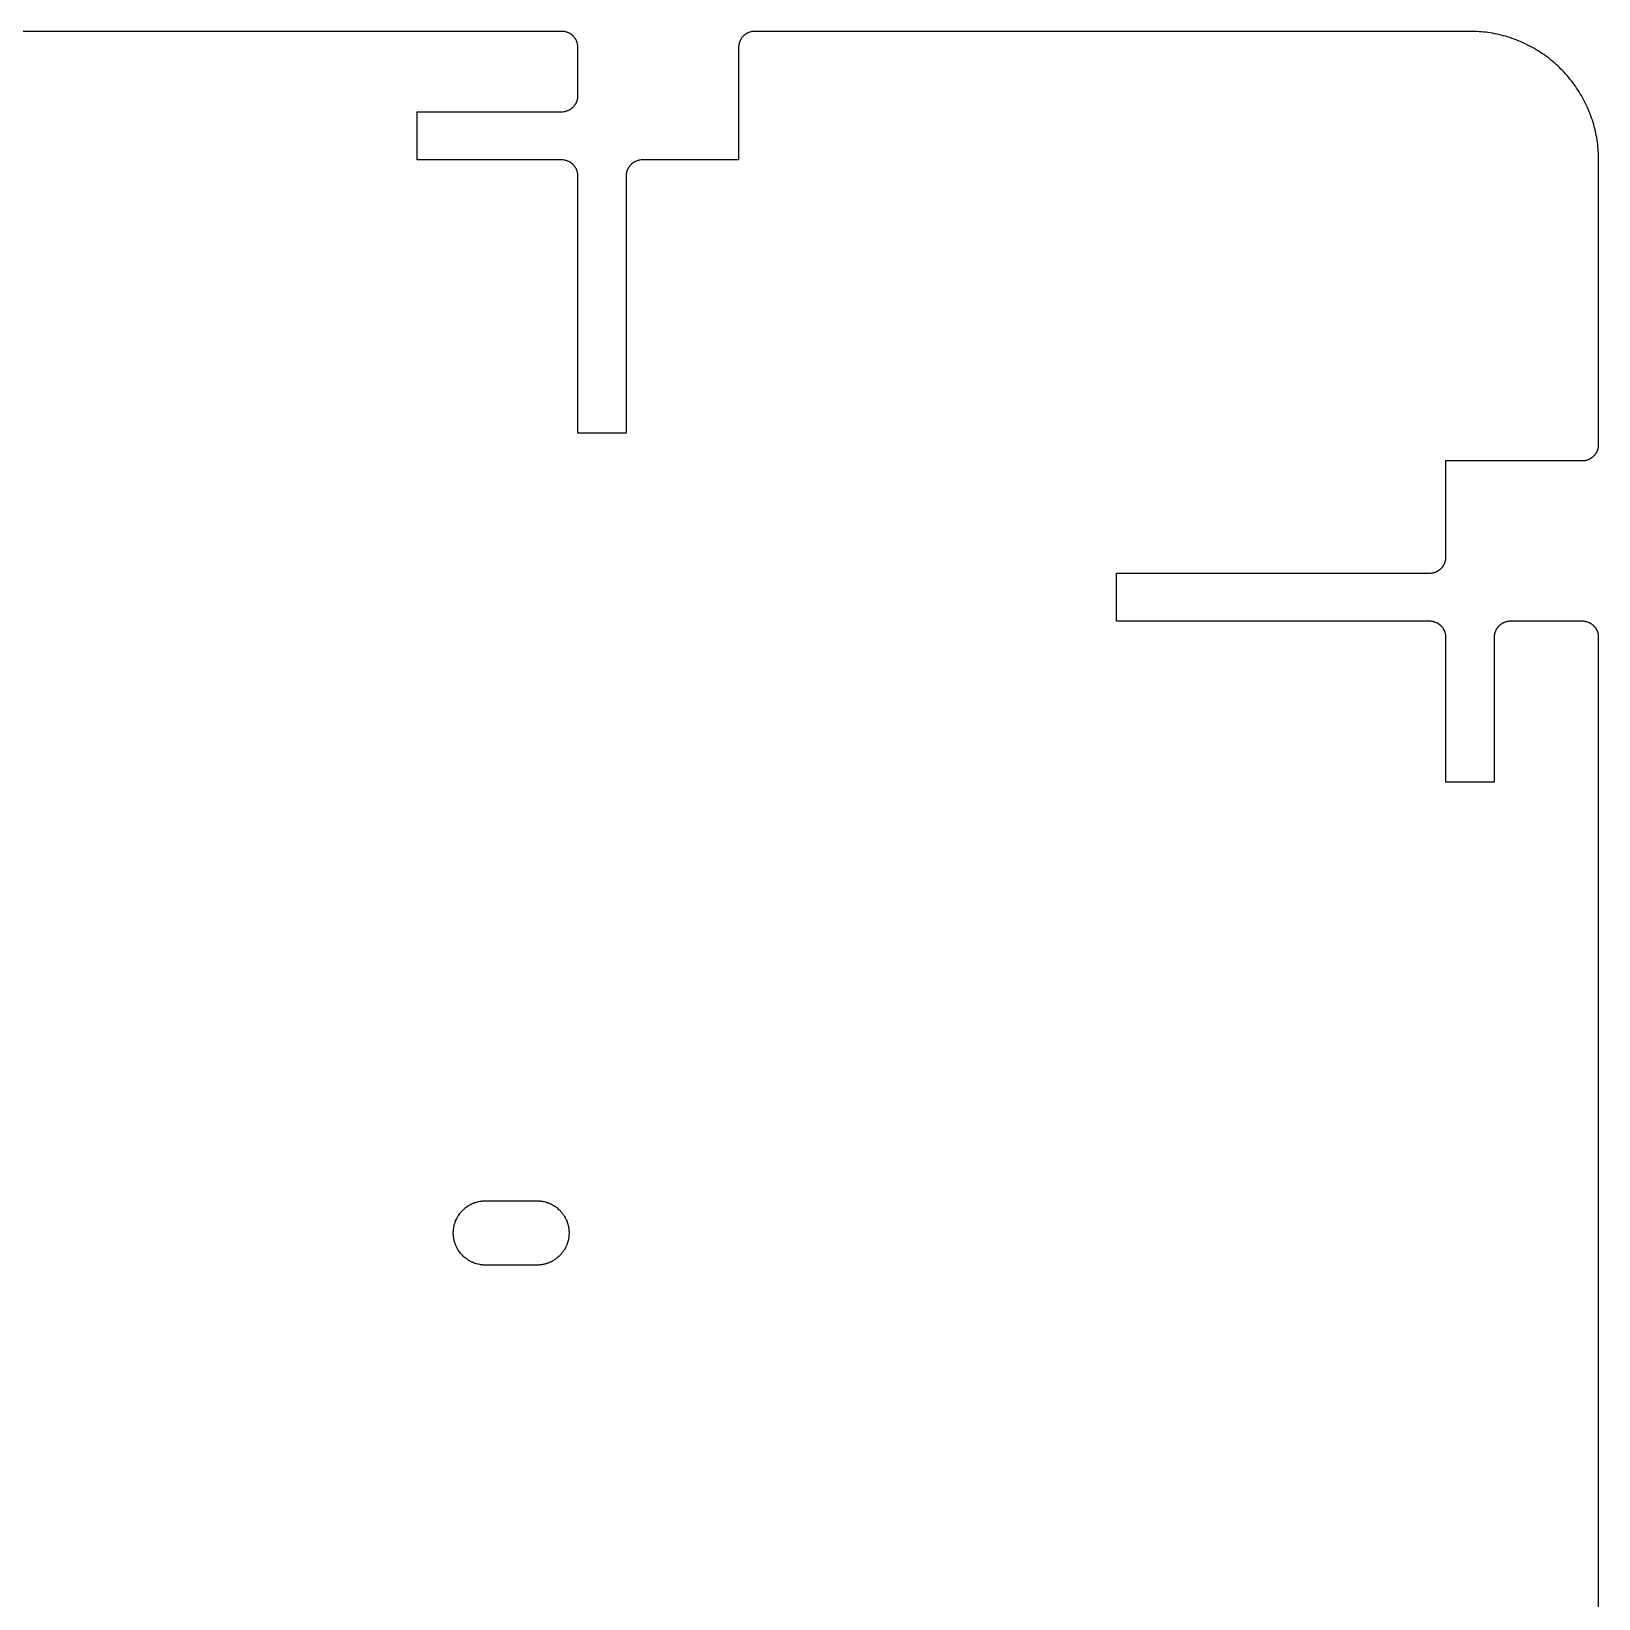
# Model space of a CAD drawing. Header units: metres. Extents: x 0 to 195, y 0 to 195.
# Drawn here: x 97.5 to 195, y 97.5 to 195 of the extents above; entities that cross this region are included whole.
import ezdxf

# ---------------------------------------------------------------- set-up
doc = ezdxf.new("R2010")
doc.units = ezdxf.units.M

msp = doc.modelspace()

# ---------------------------------------------------------------- linework, layer by layer
for p, q in [((130.518, 195), (30.9824, 195)), ((130.535, 194.999), (130.518, 195)), ((142.482, 195), (142.465, 194.999)), ((187, 195), (142.482, 195)), ((187.14, 194.999), (187, 195)), ((130.553, 194.999), (130.535, 194.999)), ((130.569, 194.998), (130.553, 194.999)), ((130.64, 194.99), (130.569, 194.998)), ((130.656, 194.987), (130.64, 194.99)), ((130.674, 194.984), (130.656, 194.987)), ((130.69, 194.981), (130.674, 194.984)), ((130.708, 194.979), (130.69, 194.981)), ((130.725, 194.975), (130.708, 194.979)), ((130.742, 194.971), (130.725, 194.975)), ((130.809, 194.951), (130.742, 194.971)), ((130.858, 194.934), (130.809, 194.951)), ((130.875, 194.927), (130.858, 194.934)), ((130.891, 194.921), (130.875, 194.927)), ((130.906, 194.913), (130.891, 194.921)), ((130.923, 194.906), (130.906, 194.913)), ((130.97, 194.883), (130.923, 194.906)), ((130.984, 194.875), (130.97, 194.883)), ((131, 194.866), (130.984, 194.875)), ((131.015, 194.857), (131, 194.866)), ((131.03, 194.848), (131.015, 194.857)), ((131.045, 194.839), (131.03, 194.848)), ((131.06, 194.829), (131.045, 194.839)), ((131.073, 194.819), (131.06, 194.829)), ((131.088, 194.809), (131.073, 194.819)), ((131.102, 194.799), (131.088, 194.809)), ((131.129, 194.777), (131.102, 194.799)), ((131.143, 194.766), (131.129, 194.777)), ((131.156, 194.755), (131.143, 194.766)), ((131.194, 194.72), (131.156, 194.755)), ((131.22, 194.694), (131.194, 194.72)), ((131.255, 194.656), (131.22, 194.694)), ((131.266, 194.643), (131.255, 194.656)), ((131.277, 194.629), (131.266, 194.643)), ((131.299, 194.602), (131.277, 194.629)), ((131.309, 194.588), (131.299, 194.602)), ((131.319, 194.573), (131.309, 194.588)), ((131.329, 194.56), (131.319, 194.573)), ((131.339, 194.545), (131.329, 194.56)), ((131.348, 194.53), (131.339, 194.545)), ((131.357, 194.515), (131.348, 194.53)), ((131.366, 194.5), (131.357, 194.515)), ((131.375, 194.484), (131.366, 194.5)), ((131.383, 194.47), (131.375, 194.484)), ((131.406, 194.423), (131.383, 194.47)), ((131.413, 194.406), (131.406, 194.423)), ((131.421, 194.391), (131.413, 194.406)), ((131.427, 194.375), (131.421, 194.391)), ((131.434, 194.358), (131.427, 194.375)), ((131.451, 194.309), (131.434, 194.358)), ((131.471, 194.242), (131.451, 194.309)), ((131.475, 194.225), (131.471, 194.242)), ((131.479, 194.208), (131.475, 194.225)), ((131.481, 194.19), (131.479, 194.208)), ((131.484, 194.174), (131.481, 194.19)), ((131.487, 194.156), (131.484, 194.174)), ((131.49, 194.14), (131.487, 194.156)), ((131.498, 194.069), (131.49, 194.14)), ((131.499, 194.053), (131.498, 194.069)), ((131.499, 194.035), (131.499, 194.053)), ((131.5, 194.018), (131.499, 194.035)), ((141.501, 194.035), (141.5, 194.018)), ((141.502, 194.069), (141.501, 194.053)), ((141.501, 194.053), (141.501, 194.035)), ((141.51, 194.14), (141.502, 194.069)), ((141.513, 194.156), (141.51, 194.14)), ((141.516, 194.174), (141.513, 194.156)), ((141.519, 194.19), (141.516, 194.174)), ((141.521, 194.208), (141.519, 194.19)), ((141.525, 194.225), (141.521, 194.208)), ((141.529, 194.242), (141.525, 194.225)), ((141.549, 194.309), (141.529, 194.242)), ((141.566, 194.358), (141.549, 194.309)), ((141.573, 194.375), (141.566, 194.358)), ((141.579, 194.391), (141.573, 194.375)), ((141.587, 194.406), (141.579, 194.391)), ((141.594, 194.423), (141.587, 194.406)), ((141.617, 194.47), (141.594, 194.423)), ((141.625, 194.484), (141.617, 194.47)), ((141.634, 194.5), (141.625, 194.484)), ((141.643, 194.515), (141.634, 194.5)), ((141.652, 194.53), (141.643, 194.515)), ((141.661, 194.545), (141.652, 194.53)), ((141.671, 194.56), (141.661, 194.545)), ((141.681, 194.573), (141.671, 194.56)), ((141.691, 194.588), (141.681, 194.573)), ((141.701, 194.602), (141.691, 194.588)), ((141.723, 194.629), (141.701, 194.602)), ((141.734, 194.643), (141.723, 194.629)), ((141.745, 194.656), (141.734, 194.643)), ((141.78, 194.694), (141.745, 194.656)), ((141.806, 194.72), (141.78, 194.694)), ((141.844, 194.755), (141.806, 194.72)), ((141.857, 194.766), (141.844, 194.755)), ((141.871, 194.777), (141.857, 194.766)), ((141.898, 194.799), (141.871, 194.777)), ((141.912, 194.809), (141.898, 194.799)), ((141.927, 194.819), (141.912, 194.809)), ((141.94, 194.829), (141.927, 194.819)), ((141.955, 194.839), (141.94, 194.829)), ((141.97, 194.848), (141.955, 194.839)), ((141.985, 194.857), (141.97, 194.848)), ((142, 194.866), (141.985, 194.857)), ((142.016, 194.875), (142, 194.866)), ((142.03, 194.883), (142.016, 194.875)), ((142.077, 194.906), (142.03, 194.883)), ((142.094, 194.913), (142.077, 194.906)), ((142.109, 194.921), (142.094, 194.913)), ((142.125, 194.927), (142.109, 194.921)), ((142.142, 194.934), (142.125, 194.927)), ((142.191, 194.951), (142.142, 194.934)), ((142.258, 194.971), (142.191, 194.951)), ((142.275, 194.975), (142.258, 194.971)), ((142.292, 194.979), (142.275, 194.975)), ((142.31, 194.981), (142.292, 194.979)), ((142.326, 194.984), (142.31, 194.981)), ((142.344, 194.987), (142.326, 194.984)), ((142.36, 194.99), (142.344, 194.987)), ((142.431, 194.998), (142.36, 194.99)), ((142.447, 194.999), (142.431, 194.998)), ((142.465, 194.999), (142.447, 194.999)), ((187.279, 194.995), (187.14, 194.999)), ((187.419, 194.989), (187.279, 194.995)), ((187.558, 194.98), (187.419, 194.989)), ((187.697, 194.97), (187.558, 194.98)), ((187.836, 194.956), (187.697, 194.97)), ((187.975, 194.94), (187.836, 194.956)), ((188.113, 194.922), (187.975, 194.94)), ((188.252, 194.901), (188.113, 194.922)), ((188.39, 194.879), (188.252, 194.901)), ((188.526, 194.853), (188.39, 194.879)), ((188.663, 194.825), (188.526, 194.853)), ((188.8, 194.795), (188.663, 194.825)), ((188.936, 194.763), (188.8, 194.795)), ((189.07, 194.728), (188.936, 194.763)), ((189.205, 194.69), (189.07, 194.728)), ((189.339, 194.65), (189.205, 194.69)), ((189.472, 194.608), (189.339, 194.65)), ((189.604, 194.564), (189.472, 194.608)), ((189.736, 194.518), (189.604, 194.564)), ((189.867, 194.469), (189.736, 194.518)), ((189.997, 194.417), (189.867, 194.469)), ((190.126, 194.364), (189.997, 194.417)), ((190.254, 194.309), (190.126, 194.364)), ((190.381, 194.25), (190.254, 194.309)), ((190.507, 194.19), (190.381, 194.25)), ((190.632, 194.128), (190.507, 194.19)), ((190.756, 194.063), (190.632, 194.128)), ((190.879, 193.997), (190.756, 194.063)), ((131.5, 190.982), (131.5, 194.018)), ((141.5, 194.018), (141.5, 187)), ((191, 193.928), (190.879, 193.997)), ((191.12, 193.857), (191, 193.928)), ((191.239, 193.784), (191.12, 193.857)), ((191.357, 193.709), (191.239, 193.784)), ((191.474, 193.632), (191.357, 193.709)), ((191.589, 193.553), (191.474, 193.632)), ((191.702, 193.472), (191.589, 193.553)), ((191.814, 193.389), (191.702, 193.472)), ((191.925, 193.304), (191.814, 193.389)), ((192.034, 193.217), (191.925, 193.304)), ((192.143, 193.128), (192.034, 193.217)), ((192.248, 193.038), (192.143, 193.128)), ((192.354, 192.945), (192.248, 193.038)), ((192.456, 192.851), (192.354, 192.945)), ((192.558, 192.755), (192.456, 192.851)), ((192.657, 192.657), (192.558, 192.755)), ((192.755, 192.558), (192.657, 192.657)), ((192.851, 192.456), (192.755, 192.558)), ((192.945, 192.354), (192.851, 192.456)), ((193.038, 192.248), (192.945, 192.354)), ((193.128, 192.143), (193.038, 192.248)), ((193.217, 192.034), (193.128, 192.143)), ((193.304, 191.925), (193.217, 192.034)), ((193.389, 191.814), (193.304, 191.925)), ((193.472, 191.702), (193.389, 191.814)), ((193.553, 191.589), (193.472, 191.702)), ((193.632, 191.474), (193.553, 191.589)), ((193.709, 191.357), (193.632, 191.474)), ((193.784, 191.239), (193.709, 191.357)), ((193.857, 191.12), (193.784, 191.239)), ((193.928, 191), (193.857, 191.12)), ((130.97, 190.117), (130.984, 190.125)), ((130.984, 190.125), (131, 190.134)), ((131, 190.134), (131.015, 190.143)), ((131.015, 190.143), (131.03, 190.152)), ((131.03, 190.152), (131.045, 190.161)), ((131.045, 190.161), (131.06, 190.171)), ((131.06, 190.171), (131.073, 190.181)), ((131.073, 190.181), (131.088, 190.191)), ((131.088, 190.191), (131.102, 190.201)), ((131.102, 190.201), (131.129, 190.223)), ((131.129, 190.223), (131.143, 190.234)), ((131.143, 190.234), (131.156, 190.245)), ((131.156, 190.245), (131.194, 190.28)), ((131.194, 190.28), (131.22, 190.306)), ((131.22, 190.306), (131.255, 190.344)), ((131.255, 190.344), (131.266, 190.357)), ((131.266, 190.357), (131.277, 190.371)), ((131.277, 190.371), (131.299, 190.398)), ((131.299, 190.398), (131.309, 190.412)), ((131.309, 190.412), (131.319, 190.427)), ((131.319, 190.427), (131.329, 190.44)), ((131.329, 190.44), (131.339, 190.455)), ((131.339, 190.455), (131.348, 190.47)), ((131.348, 190.47), (131.357, 190.485)), ((131.357, 190.485), (131.366, 190.5)), ((131.366, 190.5), (131.375, 190.516)), ((131.375, 190.516), (131.383, 190.53)), ((131.383, 190.53), (131.406, 190.577)), ((131.406, 190.577), (131.413, 190.594)), ((131.413, 190.594), (131.421, 190.609)), ((131.421, 190.609), (131.427, 190.625)), ((131.427, 190.625), (131.434, 190.642)), ((131.434, 190.642), (131.451, 190.691)), ((131.451, 190.691), (131.471, 190.758)), ((131.471, 190.758), (131.475, 190.775)), ((131.475, 190.775), (131.479, 190.792)), ((131.479, 190.792), (131.481, 190.81)), ((131.481, 190.81), (131.484, 190.826)), ((131.484, 190.826), (131.487, 190.844)), ((131.487, 190.844), (131.49, 190.86)), ((131.49, 190.86), (131.498, 190.931)), ((131.498, 190.931), (131.499, 190.947)), ((131.499, 190.965), (131.5, 190.982)), ((131.499, 190.947), (131.499, 190.965)), ((193.997, 190.879), (193.928, 191)), ((194.063, 190.756), (193.997, 190.879)), ((194.128, 190.632), (194.063, 190.756)), ((194.19, 190.507), (194.128, 190.632)), ((194.25, 190.381), (194.19, 190.507)), ((194.309, 190.254), (194.25, 190.381)), ((194.364, 190.126), (194.309, 190.254)), ((194.417, 189.997), (194.364, 190.126)), ((121.5, 187), (121.5, 190)), ((121.5, 190), (130.518, 190)), ((130.518, 190), (130.535, 190.001)), ((130.535, 190.001), (130.553, 190.001)), ((130.553, 190.001), (130.569, 190.002)), ((130.569, 190.002), (130.64, 190.01)), ((130.64, 190.01), (130.656, 190.013)), ((130.656, 190.013), (130.674, 190.016)), ((130.674, 190.016), (130.69, 190.019)), ((130.69, 190.019), (130.708, 190.021)), ((130.708, 190.021), (130.725, 190.025)), ((130.725, 190.025), (130.742, 190.029)), ((130.742, 190.029), (130.809, 190.049)), ((130.809, 190.049), (130.858, 190.066)), ((130.858, 190.066), (130.875, 190.073)), ((130.875, 190.073), (130.891, 190.079)), ((130.891, 190.079), (130.906, 190.087)), ((130.906, 190.087), (130.923, 190.094)), ((130.923, 190.094), (130.97, 190.117)), ((194.469, 189.867), (194.417, 189.997)), ((194.518, 189.736), (194.469, 189.867)), ((194.564, 189.604), (194.518, 189.736)), ((194.608, 189.472), (194.564, 189.604)), ((194.65, 189.339), (194.608, 189.472)), ((194.69, 189.205), (194.65, 189.339)), ((194.728, 189.07), (194.69, 189.205)), ((194.763, 188.936), (194.728, 189.07)), ((194.795, 188.8), (194.763, 188.936)), ((194.825, 188.663), (194.795, 188.8)), ((194.853, 188.526), (194.825, 188.663)), ((194.879, 188.39), (194.853, 188.526)), ((194.901, 188.252), (194.879, 188.39)), ((194.922, 188.113), (194.901, 188.252)), ((194.94, 187.975), (194.922, 188.113)), ((194.956, 187.836), (194.94, 187.975)), ((194.97, 187.697), (194.956, 187.836)), ((194.98, 187.558), (194.97, 187.697)), ((194.989, 187.419), (194.98, 187.558)), ((194.995, 187.279), (194.989, 187.419)), ((194.999, 187.14), (194.995, 187.279)), ((130.518, 187), (121.5, 187)), ((130.535, 186.999), (130.518, 187)), ((130.553, 186.999), (130.535, 186.999)), ((130.569, 186.998), (130.553, 186.999)), ((130.64, 186.99), (130.569, 186.998)), ((130.656, 186.987), (130.64, 186.99)), ((130.674, 186.984), (130.656, 186.987)), ((130.69, 186.981), (130.674, 186.984)), ((130.708, 186.979), (130.69, 186.981)), ((130.725, 186.975), (130.708, 186.979)), ((130.742, 186.971), (130.725, 186.975)), ((130.809, 186.951), (130.742, 186.971)), ((130.858, 186.934), (130.809, 186.951)), ((130.875, 186.927), (130.858, 186.934)), ((130.891, 186.921), (130.875, 186.927)), ((130.906, 186.913), (130.891, 186.921)), ((130.923, 186.906), (130.906, 186.913)), ((130.97, 186.883), (130.923, 186.906)), ((130.984, 186.875), (130.97, 186.883)), ((131, 186.866), (130.984, 186.875)), ((131.015, 186.857), (131, 186.866)), ((131.03, 186.848), (131.015, 186.857)), ((131.045, 186.839), (131.03, 186.848)), ((131.06, 186.829), (131.045, 186.839)), ((131.073, 186.819), (131.06, 186.829)), ((131.088, 186.809), (131.073, 186.819)), ((131.102, 186.799), (131.088, 186.809)), ((131.129, 186.777), (131.102, 186.799)), ((131.143, 186.766), (131.129, 186.777)), ((131.156, 186.755), (131.143, 186.766)), ((131.194, 186.72), (131.156, 186.755)), ((131.22, 186.694), (131.194, 186.72)), ((131.255, 186.656), (131.22, 186.694)), ((131.266, 186.643), (131.255, 186.656)), ((131.277, 186.629), (131.266, 186.643)), ((131.299, 186.602), (131.277, 186.629)), ((131.309, 186.588), (131.299, 186.602)), ((131.319, 186.573), (131.309, 186.588)), ((131.329, 186.56), (131.319, 186.573)), ((131.339, 186.545), (131.329, 186.56)), ((131.348, 186.53), (131.339, 186.545)), ((131.357, 186.515), (131.348, 186.53)), ((131.366, 186.5), (131.357, 186.515)), ((131.375, 186.484), (131.366, 186.5)), ((131.383, 186.47), (131.375, 186.484)), ((131.406, 186.423), (131.383, 186.47)), ((131.413, 186.406), (131.406, 186.423)), ((131.421, 186.391), (131.413, 186.406)), ((131.427, 186.375), (131.421, 186.391)), ((131.434, 186.358), (131.427, 186.375)), ((131.451, 186.309), (131.434, 186.358)), ((131.471, 186.242), (131.451, 186.309)), ((131.475, 186.225), (131.471, 186.242)), ((131.479, 186.208), (131.475, 186.225)), ((134.525, 186.225), (134.521, 186.208)), ((134.529, 186.242), (134.525, 186.225)), ((134.549, 186.309), (134.529, 186.242)), ((134.566, 186.358), (134.549, 186.309)), ((134.573, 186.375), (134.566, 186.358)), ((134.579, 186.391), (134.573, 186.375)), ((134.587, 186.406), (134.579, 186.391)), ((134.594, 186.423), (134.587, 186.406)), ((134.617, 186.47), (134.594, 186.423)), ((134.625, 186.484), (134.617, 186.47)), ((134.634, 186.5), (134.625, 186.484)), ((134.643, 186.515), (134.634, 186.5)), ((134.652, 186.53), (134.643, 186.515)), ((134.661, 186.545), (134.652, 186.53)), ((134.671, 186.56), (134.661, 186.545)), ((134.681, 186.573), (134.671, 186.56)), ((134.691, 186.588), (134.681, 186.573)), ((134.701, 186.602), (134.691, 186.588)), ((134.723, 186.629), (134.701, 186.602)), ((134.734, 186.643), (134.723, 186.629)), ((134.745, 186.656), (134.734, 186.643)), ((134.78, 186.694), (134.745, 186.656)), ((134.806, 186.72), (134.78, 186.694)), ((134.844, 186.755), (134.806, 186.72)), ((134.857, 186.766), (134.844, 186.755)), ((134.871, 186.777), (134.857, 186.766)), ((134.898, 186.799), (134.871, 186.777)), ((134.912, 186.809), (134.898, 186.799)), ((134.927, 186.819), (134.912, 186.809)), ((134.94, 186.829), (134.927, 186.819)), ((134.955, 186.839), (134.94, 186.829)), ((134.97, 186.848), (134.955, 186.839)), ((134.985, 186.857), (134.97, 186.848)), ((135, 186.866), (134.985, 186.857)), ((135.016, 186.875), (135, 186.866)), ((135.03, 186.883), (135.016, 186.875)), ((135.077, 186.906), (135.03, 186.883)), ((135.094, 186.913), (135.077, 186.906)), ((135.109, 186.921), (135.094, 186.913)), ((135.125, 186.927), (135.109, 186.921)), ((135.142, 186.934), (135.125, 186.927)), ((135.191, 186.951), (135.142, 186.934)), ((135.258, 186.971), (135.191, 186.951)), ((135.275, 186.975), (135.258, 186.971)), ((135.292, 186.979), (135.275, 186.975)), ((135.31, 186.981), (135.292, 186.979)), ((135.326, 186.984), (135.31, 186.981)), ((135.344, 186.987), (135.326, 186.984)), ((135.36, 186.99), (135.344, 186.987)), ((135.431, 186.998), (135.36, 186.99)), ((135.447, 186.999), (135.431, 186.998)), ((135.465, 186.999), (135.447, 186.999)), ((135.482, 187), (135.465, 186.999)), ((141.5, 187), (135.482, 187)), ((195, 187), (194.999, 187.14)), ((195, 169.282), (195, 187)), ((131.481, 186.19), (131.479, 186.208)), ((131.484, 186.174), (131.481, 186.19)), ((131.487, 186.156), (131.484, 186.174)), ((131.49, 186.14), (131.487, 186.156)), ((131.498, 186.069), (131.49, 186.14)), ((131.499, 186.053), (131.498, 186.069)), ((131.499, 186.035), (131.499, 186.053)), ((131.5, 186.018), (131.499, 186.035)), ((131.5, 170), (131.5, 186.018)), ((134.501, 186.035), (134.5, 186.018)), ((134.5, 186.018), (134.5, 170)), ((134.502, 186.069), (134.501, 186.053)), ((134.501, 186.053), (134.501, 186.035)), ((134.51, 186.14), (134.502, 186.069)), ((134.513, 186.156), (134.51, 186.14)), ((134.516, 186.174), (134.513, 186.156)), ((134.519, 186.19), (134.516, 186.174)), ((134.521, 186.208), (134.519, 186.19)), ((134.5, 170), (131.5, 170)), ((194.777, 168.671), (194.799, 168.698)), ((194.799, 168.698), (194.809, 168.712)), ((194.809, 168.712), (194.819, 168.727)), ((194.819, 168.727), (194.829, 168.741)), ((194.829, 168.741), (194.839, 168.755)), ((194.839, 168.755), (194.848, 168.771)), ((194.848, 168.771), (194.857, 168.785)), ((194.857, 168.785), (194.866, 168.8)), ((194.866, 168.8), (194.875, 168.815)), ((194.875, 168.815), (194.883, 168.83)), ((194.883, 168.83), (194.906, 168.877)), ((194.906, 168.877), (194.913, 168.894)), ((194.913, 168.894), (194.921, 168.909)), ((194.921, 168.909), (194.927, 168.926)), ((194.927, 168.926), (194.934, 168.941)), ((194.934, 168.941), (194.951, 168.991)), ((194.951, 168.991), (194.971, 169.058)), ((194.971, 169.058), (194.975, 169.075)), ((194.975, 169.075), (194.979, 169.092)), ((194.979, 169.092), (194.981, 169.109)), ((194.981, 169.109), (194.984, 169.126)), ((194.984, 169.126), (194.99, 169.161)), ((194.99, 169.161), (194.992, 169.178)), ((194.992, 169.178), (194.998, 169.23)), ((194.998, 169.23), (194.999, 169.248)), ((194.999, 169.265), (195, 169.282)), ((194.999, 169.248), (194.999, 169.265)), ((185.5, 162.282), (185.5, 168.3)), ((185.5, 168.3), (194.018, 168.3)), ((194.018, 168.3), (194.053, 168.302)), ((194.053, 168.302), (194.069, 168.303)), ((194.069, 168.303), (194.087, 168.304)), ((194.087, 168.304), (194.14, 168.31)), ((194.14, 168.31), (194.156, 168.312)), ((194.156, 168.312), (194.174, 168.315)), ((194.174, 168.315), (194.19, 168.318)), ((194.19, 168.318), (194.208, 168.322)), ((194.208, 168.322), (194.225, 168.325)), ((194.225, 168.325), (194.242, 168.33)), ((194.242, 168.33), (194.259, 168.334)), ((194.259, 168.334), (194.309, 168.349)), ((194.309, 168.349), (194.358, 168.366)), ((194.358, 168.366), (194.375, 168.373)), ((194.375, 168.373), (194.406, 168.387)), ((194.406, 168.387), (194.423, 168.394)), ((194.423, 168.394), (194.47, 168.417)), ((194.47, 168.417), (194.484, 168.426)), ((194.484, 168.426), (194.5, 168.434)), ((194.5, 168.434), (194.515, 168.442)), ((194.515, 168.442), (194.53, 168.452)), ((194.53, 168.452), (194.545, 168.461)), ((194.545, 168.461), (194.56, 168.471)), ((194.56, 168.471), (194.573, 168.48)), ((194.573, 168.48), (194.588, 168.491)), ((194.588, 168.491), (194.602, 168.501)), ((194.602, 168.501), (194.629, 168.522)), ((194.629, 168.522), (194.643, 168.534)), ((194.643, 168.534), (194.656, 168.545)), ((194.656, 168.545), (194.682, 168.568)), ((194.682, 168.568), (194.694, 168.581)), ((194.694, 168.581), (194.707, 168.593)), ((194.707, 168.593), (194.72, 168.605)), ((194.72, 168.605), (194.755, 168.644)), ((194.755, 168.644), (194.766, 168.657)), ((194.766, 168.657), (194.777, 168.671)), ((185.383, 161.83), (185.406, 161.877)), ((185.406, 161.877), (185.413, 161.894)), ((185.413, 161.894), (185.421, 161.909)), ((185.421, 161.909), (185.427, 161.926)), ((185.427, 161.926), (185.434, 161.941)), ((185.434, 161.941), (185.451, 161.991)), ((185.451, 161.991), (185.471, 162.058)), ((185.471, 162.058), (185.475, 162.075)), ((185.475, 162.075), (185.479, 162.092)), ((185.479, 162.092), (185.481, 162.109)), ((185.481, 162.109), (185.484, 162.126)), ((185.484, 162.126), (185.49, 162.161)), ((185.49, 162.161), (185.492, 162.178)), ((185.492, 162.178), (185.498, 162.23)), ((185.498, 162.23), (185.499, 162.248)), ((185.499, 162.265), (185.5, 162.282)), ((185.499, 162.248), (185.499, 162.265)), ((165, 158.3), (165, 161.3)), ((165, 161.3), (184.518, 161.3)), ((184.518, 161.3), (184.553, 161.302)), ((184.553, 161.302), (184.569, 161.303)), ((184.569, 161.303), (184.587, 161.304)), ((184.587, 161.304), (184.64, 161.31)), ((184.64, 161.31), (184.656, 161.312)), ((184.656, 161.312), (184.674, 161.315)), ((184.674, 161.315), (184.69, 161.318)), ((184.69, 161.318), (184.708, 161.322)), ((184.708, 161.322), (184.725, 161.325)), ((184.725, 161.325), (184.742, 161.33)), ((184.742, 161.33), (184.759, 161.334)), ((184.759, 161.334), (184.809, 161.349)), ((184.809, 161.349), (184.858, 161.366)), ((184.858, 161.366), (184.875, 161.373)), ((184.875, 161.373), (184.906, 161.387)), ((184.906, 161.387), (184.923, 161.394)), ((184.923, 161.394), (184.97, 161.417)), ((184.97, 161.417), (184.984, 161.426)), ((184.984, 161.426), (185, 161.434)), ((185, 161.434), (185.015, 161.442)), ((185.015, 161.442), (185.03, 161.452)), ((185.03, 161.452), (185.045, 161.461)), ((185.045, 161.461), (185.06, 161.471)), ((185.06, 161.471), (185.073, 161.48)), ((185.073, 161.48), (185.088, 161.491)), ((185.088, 161.491), (185.102, 161.501)), ((185.102, 161.501), (185.129, 161.522)), ((185.129, 161.522), (185.143, 161.534)), ((185.143, 161.534), (185.156, 161.545)), ((185.156, 161.545), (185.182, 161.568)), ((185.182, 161.568), (185.194, 161.581)), ((185.194, 161.581), (185.207, 161.593)), ((185.207, 161.593), (185.22, 161.605)), ((185.22, 161.605), (185.255, 161.644)), ((185.255, 161.644), (185.266, 161.657)), ((185.266, 161.657), (185.277, 161.671)), ((185.277, 161.671), (185.299, 161.698)), ((185.299, 161.698), (185.309, 161.712)), ((185.309, 161.712), (185.319, 161.727)), ((185.319, 161.727), (185.329, 161.741)), ((185.329, 161.741), (185.339, 161.755)), ((185.339, 161.755), (185.348, 161.771)), ((185.348, 161.771), (185.357, 161.785)), ((185.357, 161.785), (185.366, 161.8)), ((185.366, 161.8), (185.375, 161.815)), ((185.375, 161.815), (185.383, 161.83)), ((184.535, 158.3), (165, 158.3)), ((184.553, 158.299), (184.535, 158.3)), ((184.569, 158.298), (184.553, 158.299)), ((184.587, 158.296), (184.569, 158.298)), ((184.604, 158.295), (184.587, 158.296)), ((184.622, 158.293), (184.604, 158.295)), ((184.64, 158.29), (184.622, 158.293)), ((184.656, 158.288), (184.64, 158.29)), ((184.674, 158.285), (184.656, 158.288)), ((184.69, 158.281), (184.674, 158.285)), ((184.708, 158.278), (184.69, 158.281)), ((184.725, 158.274), (184.708, 158.278)), ((184.742, 158.271), (184.725, 158.274)), ((184.759, 158.266), (184.742, 158.271)), ((184.775, 158.262), (184.759, 158.266)), ((184.792, 158.256), (184.775, 158.262)), ((184.809, 158.251), (184.792, 158.256)), ((184.875, 158.228), (184.809, 158.251)), ((184.906, 158.214), (184.875, 158.228)), ((184.923, 158.206), (184.906, 158.214)), ((184.938, 158.199), (184.923, 158.206)), ((184.954, 158.191), (184.938, 158.199)), ((184.97, 158.183), (184.954, 158.191)), ((184.984, 158.175), (184.97, 158.183)), ((185, 158.166), (184.984, 158.175)), ((185.015, 158.157), (185, 158.166)), ((185.03, 158.148), (185.015, 158.157)), ((185.06, 158.129), (185.03, 158.148)), ((185.073, 158.119), (185.06, 158.129)), ((185.088, 158.109), (185.073, 158.119)), ((185.143, 158.066), (185.088, 158.109)), ((185.156, 158.055), (185.143, 158.066)), ((185.194, 158.02), (185.156, 158.055)), ((185.207, 158.007), (185.194, 158.02)), ((185.22, 157.995), (185.207, 158.007)), ((185.231, 157.982), (185.22, 157.995)), ((185.243, 157.969), (185.231, 157.982)), ((185.255, 157.956), (185.243, 157.969)), ((185.266, 157.942), (185.255, 157.956)), ((188.745, 157.956), (188.734, 157.942)), ((188.757, 157.969), (188.745, 157.956)), ((188.769, 157.982), (188.757, 157.969)), ((188.78, 157.995), (188.769, 157.982)), ((188.793, 158.007), (188.78, 157.995)), ((188.806, 158.02), (188.793, 158.007)), ((188.844, 158.055), (188.806, 158.02)), ((188.857, 158.066), (188.844, 158.055)), ((188.912, 158.109), (188.857, 158.066)), ((188.927, 158.119), (188.912, 158.109)), ((188.94, 158.129), (188.927, 158.119)), ((188.97, 158.148), (188.94, 158.129)), ((188.985, 158.157), (188.97, 158.148)), ((189, 158.166), (188.985, 158.157)), ((189.016, 158.175), (189, 158.166)), ((189.03, 158.183), (189.016, 158.175)), ((189.046, 158.191), (189.03, 158.183)), ((189.062, 158.199), (189.046, 158.191)), ((189.077, 158.206), (189.062, 158.199)), ((189.094, 158.214), (189.077, 158.206)), ((189.125, 158.228), (189.094, 158.214)), ((189.191, 158.251), (189.125, 158.228)), ((189.208, 158.256), (189.191, 158.251)), ((189.225, 158.262), (189.208, 158.256)), ((189.241, 158.266), (189.225, 158.262)), ((189.258, 158.271), (189.241, 158.266)), ((189.275, 158.274), (189.258, 158.271)), ((189.292, 158.278), (189.275, 158.274)), ((189.31, 158.281), (189.292, 158.278)), ((189.326, 158.285), (189.31, 158.281)), ((189.344, 158.288), (189.326, 158.285)), ((189.36, 158.29), (189.344, 158.288)), ((189.378, 158.293), (189.36, 158.29)), ((189.396, 158.295), (189.378, 158.293)), ((189.413, 158.296), (189.396, 158.295)), ((189.431, 158.298), (189.413, 158.296)), ((189.447, 158.299), (189.431, 158.298)), ((189.465, 158.3), (189.447, 158.299)), ((194.035, 158.3), (189.465, 158.3)), ((194.053, 158.299), (194.035, 158.3)), ((194.069, 158.298), (194.053, 158.299)), ((194.087, 158.296), (194.069, 158.298)), ((194.104, 158.295), (194.087, 158.296)), ((194.122, 158.293), (194.104, 158.295)), ((194.14, 158.29), (194.122, 158.293)), ((194.156, 158.288), (194.14, 158.29)), ((194.174, 158.285), (194.156, 158.288)), ((194.19, 158.281), (194.174, 158.285)), ((194.208, 158.278), (194.19, 158.281)), ((194.225, 158.274), (194.208, 158.278)), ((194.242, 158.271), (194.225, 158.274)), ((194.259, 158.266), (194.242, 158.271)), ((194.275, 158.262), (194.259, 158.266)), ((194.292, 158.256), (194.275, 158.262)), ((194.309, 158.251), (194.292, 158.256)), ((194.375, 158.228), (194.309, 158.251)), ((194.406, 158.214), (194.375, 158.228)), ((194.423, 158.206), (194.406, 158.214)), ((194.438, 158.199), (194.423, 158.206)), ((194.454, 158.191), (194.438, 158.199)), ((194.47, 158.183), (194.454, 158.191)), ((194.484, 158.175), (194.47, 158.183)), ((194.5, 158.166), (194.484, 158.175)), ((194.515, 158.157), (194.5, 158.166)), ((194.53, 158.148), (194.515, 158.157)), ((194.56, 158.129), (194.53, 158.148)), ((194.573, 158.119), (194.56, 158.129)), ((194.588, 158.109), (194.573, 158.119)), ((194.643, 158.066), (194.588, 158.109)), ((194.656, 158.055), (194.643, 158.066)), ((194.694, 158.02), (194.656, 158.055)), ((194.707, 158.007), (194.694, 158.02)), ((194.72, 157.995), (194.707, 158.007)), ((194.731, 157.982), (194.72, 157.995)), ((194.743, 157.969), (194.731, 157.982)), ((194.755, 157.956), (194.743, 157.969)), ((194.766, 157.942), (194.755, 157.956)), ((185.277, 157.93), (185.266, 157.942)), ((185.288, 157.916), (185.277, 157.93)), ((185.299, 157.901), (185.288, 157.916)), ((185.309, 157.888), (185.299, 157.901)), ((185.319, 157.874), (185.309, 157.888)), ((185.339, 157.845), (185.319, 157.874)), ((185.348, 157.83), (185.339, 157.845)), ((185.357, 157.815), (185.348, 157.83)), ((185.366, 157.8), (185.357, 157.815)), ((185.375, 157.785), (185.366, 157.8)), ((185.406, 157.723), (185.375, 157.785)), ((185.413, 157.707), (185.406, 157.723)), ((185.421, 157.69), (185.413, 157.707)), ((185.427, 157.675), (185.421, 157.69)), ((185.434, 157.658), (185.427, 157.675)), ((185.439, 157.642), (185.434, 157.658)), ((185.445, 157.626), (185.439, 157.642)), ((185.451, 157.609), (185.445, 157.626)), ((185.456, 157.593), (185.451, 157.609)), ((185.461, 157.575), (185.456, 157.593)), ((185.471, 157.542), (185.461, 157.575)), ((185.475, 157.525), (185.471, 157.542)), ((185.479, 157.508), (185.475, 157.525)), ((185.481, 157.491), (185.479, 157.508)), ((185.487, 157.456), (185.481, 157.491)), ((185.49, 157.439), (185.487, 157.456)), ((185.496, 157.387), (185.49, 157.439)), ((185.498, 157.37), (185.496, 157.387)), ((185.499, 157.353), (185.498, 157.37)), ((185.499, 157.335), (185.499, 157.353)), ((185.5, 157.317), (185.499, 157.335)), ((185.5, 148.3), (185.5, 157.317)), ((188.501, 157.335), (188.5, 157.317)), ((188.5, 157.317), (188.5, 148.3)), ((188.502, 157.37), (188.501, 157.353)), ((188.501, 157.353), (188.501, 157.335)), ((188.504, 157.387), (188.502, 157.37)), ((188.51, 157.439), (188.504, 157.387)), ((188.513, 157.456), (188.51, 157.439)), ((188.519, 157.491), (188.513, 157.456)), ((188.521, 157.508), (188.519, 157.491)), ((188.525, 157.525), (188.521, 157.508)), ((188.529, 157.542), (188.525, 157.525)), ((188.539, 157.575), (188.529, 157.542)), ((188.544, 157.593), (188.539, 157.575)), ((188.549, 157.609), (188.544, 157.593)), ((188.555, 157.626), (188.549, 157.609)), ((188.561, 157.642), (188.555, 157.626)), ((188.566, 157.658), (188.561, 157.642)), ((188.573, 157.675), (188.566, 157.658)), ((188.579, 157.69), (188.573, 157.675)), ((188.587, 157.707), (188.579, 157.69)), ((188.594, 157.723), (188.587, 157.707)), ((188.625, 157.785), (188.594, 157.723)), ((188.634, 157.8), (188.625, 157.785)), ((188.643, 157.815), (188.634, 157.8)), ((188.652, 157.83), (188.643, 157.815)), ((188.661, 157.845), (188.652, 157.83)), ((188.681, 157.874), (188.661, 157.845)), ((188.691, 157.888), (188.681, 157.874)), ((188.701, 157.901), (188.691, 157.888)), ((188.712, 157.916), (188.701, 157.901)), ((188.723, 157.93), (188.712, 157.916)), ((188.734, 157.942), (188.723, 157.93)), ((194.777, 157.93), (194.766, 157.942)), ((194.788, 157.916), (194.777, 157.93)), ((194.799, 157.901), (194.788, 157.916)), ((194.809, 157.888), (194.799, 157.901)), ((194.819, 157.874), (194.809, 157.888)), ((194.839, 157.845), (194.819, 157.874)), ((194.848, 157.83), (194.839, 157.845)), ((194.857, 157.815), (194.848, 157.83)), ((194.866, 157.8), (194.857, 157.815)), ((194.875, 157.785), (194.866, 157.8)), ((194.906, 157.723), (194.875, 157.785)), ((194.913, 157.707), (194.906, 157.723)), ((194.921, 157.69), (194.913, 157.707)), ((194.927, 157.675), (194.921, 157.69)), ((194.934, 157.658), (194.927, 157.675)), ((194.939, 157.642), (194.934, 157.658)), ((194.945, 157.626), (194.939, 157.642)), ((194.951, 157.609), (194.945, 157.626)), ((194.956, 157.593), (194.951, 157.609)), ((194.961, 157.575), (194.956, 157.593)), ((194.971, 157.542), (194.961, 157.575)), ((194.975, 157.525), (194.971, 157.542)), ((194.979, 157.508), (194.975, 157.525)), ((194.981, 157.491), (194.979, 157.508)), ((194.987, 157.456), (194.981, 157.491)), ((194.99, 157.439), (194.987, 157.456)), ((194.996, 157.387), (194.99, 157.439)), ((194.998, 157.37), (194.996, 157.387)), ((194.999, 157.353), (194.998, 157.37)), ((194.999, 157.335), (194.999, 157.353)), ((195, 157.317), (194.999, 157.335)), ((195, 31.9824), (195, 157.317)), ((188.5, 148.3), (185.5, 148.3)), ((124.546, 121.848), (124.603, 121.889)), ((124.603, 121.889), (124.661, 121.928)), ((124.661, 121.928), (124.69, 121.946)), ((124.69, 121.946), (124.72, 121.964)), ((124.72, 121.964), (124.75, 121.982)), ((124.75, 121.982), (124.78, 121.999)), ((124.78, 121.999), (124.812, 122.016)), ((124.812, 122.016), (124.842, 122.032)), ((124.842, 122.032), (124.873, 122.048)), ((124.873, 122.048), (124.904, 122.062)), ((124.904, 122.062), (124.937, 122.077)), ((124.937, 122.077), (125.001, 122.104)), ((125.001, 122.104), (125.033, 122.117)), ((125.033, 122.117), (125.066, 122.129)), ((125.066, 122.129), (125.099, 122.141)), ((125.099, 122.141), (125.132, 122.152)), ((125.132, 122.152), (125.165, 122.163)), ((125.165, 122.163), (125.198, 122.173)), ((125.198, 122.173), (125.267, 122.19)), ((125.267, 122.19), (125.3, 122.199)), ((125.3, 122.199), (125.402, 122.22)), ((125.402, 122.22), (125.438, 122.226)), ((125.438, 122.226), (125.506, 122.235)), ((125.506, 122.235), (125.541, 122.239)), ((125.541, 122.239), (125.576, 122.242)), ((125.576, 122.242), (125.61, 122.245)), ((125.61, 122.245), (125.681, 122.249)), ((125.681, 122.249), (125.715, 122.25)), ((125.715, 122.25), (128.985, 122.25)), ((128.985, 122.25), (129.02, 122.249)), ((129.02, 122.249), (129.09, 122.245)), ((129.09, 122.245), (129.124, 122.242)), ((129.124, 122.242), (129.159, 122.239)), ((129.159, 122.239), (129.193, 122.235)), ((129.193, 122.235), (129.229, 122.23)), ((129.229, 122.23), (129.263, 122.226)), ((129.263, 122.226), (129.297, 122.22)), ((129.297, 122.22), (129.332, 122.213)), ((129.332, 122.213), (129.366, 122.206)), ((129.366, 122.206), (129.399, 122.199)), ((129.399, 122.199), (129.468, 122.182)), ((129.468, 122.182), (129.501, 122.173)), ((129.501, 122.173), (129.535, 122.163)), ((129.535, 122.163), (129.568, 122.152)), ((129.568, 122.152), (129.602, 122.141)), ((129.602, 122.141), (129.634, 122.129)), ((129.634, 122.129), (129.667, 122.117)), ((129.667, 122.117), (129.699, 122.104)), ((129.699, 122.104), (129.764, 122.077)), ((129.764, 122.077), (129.795, 122.062)), ((129.795, 122.062), (129.827, 122.048)), ((129.827, 122.048), (129.858, 122.032)), ((129.858, 122.032), (129.889, 122.016)), ((129.889, 122.016), (129.92, 121.999)), ((129.92, 121.999), (129.95, 121.982)), ((129.95, 121.982), (129.98, 121.964)), ((129.98, 121.964), (130.01, 121.946)), ((130.01, 121.946), (130.039, 121.928)), ((130.039, 121.928), (130.068, 121.908)), ((130.068, 121.908), (130.097, 121.889)), ((130.097, 121.889), (130.126, 121.868)), ((123.848, 120.868), (123.859, 120.901)), ((123.859, 120.901), (123.871, 120.934)), ((123.871, 120.934), (123.883, 120.967)), ((123.883, 120.967), (123.896, 120.999)), ((123.896, 120.999), (123.923, 121.063)), ((123.923, 121.063), (123.938, 121.096)), ((123.938, 121.096), (123.952, 121.127)), ((123.952, 121.127), (123.968, 121.158)), ((123.968, 121.158), (123.984, 121.188)), ((123.984, 121.188), (124.001, 121.22)), ((124.001, 121.22), (124.018, 121.25)), ((124.018, 121.25), (124.036, 121.28)), ((124.036, 121.28), (124.054, 121.31)), ((124.054, 121.31), (124.072, 121.339)), ((124.072, 121.339), (124.111, 121.397)), ((124.111, 121.397), (124.152, 121.454)), ((124.152, 121.454), (124.195, 121.509)), ((124.195, 121.509), (124.218, 121.535)), ((124.218, 121.535), (124.24, 121.562)), ((124.24, 121.562), (124.264, 121.588)), ((124.264, 121.588), (124.287, 121.614)), ((124.287, 121.614), (124.312, 121.64)), ((124.312, 121.64), (124.36, 121.688)), ((124.36, 121.688), (124.386, 121.713)), ((124.386, 121.713), (124.412, 121.736)), ((124.412, 121.736), (124.438, 121.76)), ((124.438, 121.76), (124.465, 121.782)), ((124.465, 121.782), (124.491, 121.805)), ((124.491, 121.805), (124.546, 121.848)), ((130.126, 121.868), (130.153, 121.848)), ((130.153, 121.848), (130.182, 121.826)), ((130.182, 121.826), (130.209, 121.805)), ((130.209, 121.805), (130.262, 121.76)), ((130.262, 121.76), (130.314, 121.713)), ((130.314, 121.713), (130.339, 121.688)), ((130.339, 121.688), (130.364, 121.664)), ((130.364, 121.664), (130.389, 121.64)), ((130.389, 121.64), (130.413, 121.614)), ((130.413, 121.614), (130.437, 121.588)), ((130.437, 121.588), (130.459, 121.562)), ((130.459, 121.562), (130.482, 121.535)), ((130.482, 121.535), (130.504, 121.509)), ((130.504, 121.509), (130.526, 121.481)), ((130.526, 121.481), (130.547, 121.454)), ((130.547, 121.454), (130.568, 121.426)), ((130.568, 121.426), (130.588, 121.397)), ((130.588, 121.397), (130.608, 121.368)), ((130.608, 121.368), (130.627, 121.339)), ((130.627, 121.339), (130.646, 121.31)), ((130.646, 121.31), (130.664, 121.28)), ((130.664, 121.28), (130.699, 121.22)), ((130.699, 121.22), (130.716, 121.188)), ((130.716, 121.188), (130.732, 121.158)), ((130.732, 121.158), (130.748, 121.127)), ((130.748, 121.127), (130.763, 121.096)), ((130.763, 121.096), (130.777, 121.063)), ((130.777, 121.063), (130.805, 120.999)), ((130.805, 120.999), (130.817, 120.967)), ((130.817, 120.967), (130.829, 120.934)), ((130.829, 120.934), (130.841, 120.901)), ((130.841, 120.901), (130.853, 120.868)), ((123.75, 120.285), (123.751, 120.319)), ((123.75, 120.215), (123.75, 120.285)), ((123.751, 120.181), (123.75, 120.215)), ((123.751, 120.319), (123.755, 120.39)), ((123.755, 120.11), (123.751, 120.181)), ((123.755, 120.39), (123.758, 120.424)), ((123.758, 120.076), (123.755, 120.11)), ((123.758, 120.424), (123.761, 120.459)), ((123.761, 120.041), (123.758, 120.076)), ((123.761, 120.459), (123.765, 120.494)), ((123.765, 120.006), (123.761, 120.041)), ((123.765, 120.494), (123.774, 120.562)), ((123.774, 119.938), (123.765, 120.006)), ((123.774, 120.562), (123.78, 120.598)), ((123.78, 119.902), (123.774, 119.938)), ((123.78, 120.598), (123.801, 120.7)), ((123.801, 120.7), (123.81, 120.733)), ((123.81, 120.733), (123.827, 120.802)), ((123.827, 120.802), (123.837, 120.835)), ((123.837, 120.835), (123.848, 120.868)), ((130.853, 120.868), (130.872, 120.802)), ((130.872, 120.802), (130.882, 120.768)), ((130.882, 120.768), (130.891, 120.733)), ((130.891, 120.733), (130.898, 120.7)), ((130.898, 120.7), (130.906, 120.666)), ((130.906, 120.666), (130.92, 120.598)), ((130.92, 120.598), (130.926, 120.562)), ((130.926, 119.938), (130.92, 119.902)), ((130.926, 120.562), (130.936, 120.494)), ((130.936, 120.006), (130.926, 119.938)), ((130.936, 120.494), (130.939, 120.459)), ((130.939, 120.041), (130.936, 120.006)), ((130.939, 120.459), (130.942, 120.424)), ((130.942, 120.076), (130.939, 120.041)), ((130.942, 120.424), (130.945, 120.39)), ((130.945, 120.11), (130.942, 120.076)), ((130.945, 120.39), (130.949, 120.319)), ((130.949, 120.181), (130.945, 120.11)), ((130.949, 120.319), (130.949, 120.285)), ((130.949, 120.285), (130.95, 120.25)), ((130.95, 120.25), (130.949, 120.215)), ((130.949, 120.215), (130.949, 120.181)), ((123.801, 119.8), (123.78, 119.902)), ((123.81, 119.767), (123.801, 119.8)), ((123.827, 119.698), (123.81, 119.767)), ((123.837, 119.665), (123.827, 119.698)), ((123.848, 119.632), (123.837, 119.665)), ((123.859, 119.599), (123.848, 119.632)), ((123.871, 119.566), (123.859, 119.599)), ((123.883, 119.533), (123.871, 119.566)), ((123.896, 119.501), (123.883, 119.533)), ((123.923, 119.437), (123.896, 119.501)), ((123.938, 119.404), (123.923, 119.437)), ((123.952, 119.373), (123.938, 119.404)), ((123.968, 119.342), (123.952, 119.373)), ((123.984, 119.312), (123.968, 119.342)), ((124.001, 119.28), (123.984, 119.312)), ((124.018, 119.25), (124.001, 119.28)), ((124.036, 119.22), (124.018, 119.25)), ((124.054, 119.19), (124.036, 119.22)), ((124.072, 119.161), (124.054, 119.19)), ((124.111, 119.103), (124.072, 119.161)), ((124.152, 119.046), (124.111, 119.103)), ((124.195, 118.991), (124.152, 119.046)), ((124.218, 118.965), (124.195, 118.991)), ((124.24, 118.938), (124.218, 118.965)), ((130.482, 118.965), (130.459, 118.938)), ((130.504, 118.991), (130.482, 118.965)), ((130.526, 119.019), (130.504, 118.991)), ((130.547, 119.046), (130.526, 119.019)), ((130.568, 119.074), (130.547, 119.046)), ((130.588, 119.103), (130.568, 119.074)), ((130.608, 119.132), (130.588, 119.103)), ((130.627, 119.161), (130.608, 119.132)), ((130.646, 119.19), (130.627, 119.161)), ((130.664, 119.22), (130.646, 119.19)), ((130.699, 119.28), (130.664, 119.22)), ((130.716, 119.312), (130.699, 119.28)), ((130.732, 119.342), (130.716, 119.312)), ((130.748, 119.373), (130.732, 119.342)), ((130.763, 119.404), (130.748, 119.373)), ((130.777, 119.437), (130.763, 119.404)), ((130.805, 119.501), (130.777, 119.437)), ((130.817, 119.533), (130.805, 119.501)), ((130.829, 119.566), (130.817, 119.533)), ((130.841, 119.599), (130.829, 119.566)), ((130.853, 119.632), (130.841, 119.599)), ((130.872, 119.698), (130.853, 119.632)), ((130.882, 119.732), (130.872, 119.698)), ((130.891, 119.767), (130.882, 119.732)), ((130.898, 119.8), (130.891, 119.767)), ((130.906, 119.834), (130.898, 119.8)), ((130.92, 119.902), (130.906, 119.834)), ((124.264, 118.912), (124.24, 118.938)), ((124.287, 118.886), (124.264, 118.912)), ((124.312, 118.86), (124.287, 118.886)), ((124.36, 118.812), (124.312, 118.86)), ((124.386, 118.787), (124.36, 118.812)), ((124.412, 118.764), (124.386, 118.787)), ((124.438, 118.74), (124.412, 118.764)), ((124.465, 118.718), (124.438, 118.74)), ((124.491, 118.695), (124.465, 118.718)), ((124.546, 118.652), (124.491, 118.695)), ((124.603, 118.611), (124.546, 118.652)), ((124.661, 118.572), (124.603, 118.611)), ((124.69, 118.554), (124.661, 118.572)), ((124.72, 118.536), (124.69, 118.554)), ((124.75, 118.518), (124.72, 118.536)), ((124.78, 118.501), (124.75, 118.518)), ((124.812, 118.484), (124.78, 118.501)), ((124.842, 118.468), (124.812, 118.484)), ((124.873, 118.452), (124.842, 118.468)), ((124.904, 118.438), (124.873, 118.452)), ((124.937, 118.423), (124.904, 118.438)), ((125.001, 118.396), (124.937, 118.423)), ((125.033, 118.383), (125.001, 118.396)), ((125.066, 118.371), (125.033, 118.383)), ((125.099, 118.359), (125.066, 118.371)), ((125.132, 118.348), (125.099, 118.359)), ((125.165, 118.337), (125.132, 118.348)), ((125.198, 118.327), (125.165, 118.337)), ((125.267, 118.31), (125.198, 118.327)), ((125.3, 118.301), (125.267, 118.31)), ((125.402, 118.28), (125.3, 118.301)), ((125.438, 118.274), (125.402, 118.28)), ((125.506, 118.265), (125.438, 118.274)), ((125.541, 118.261), (125.506, 118.265)), ((125.576, 118.258), (125.541, 118.261)), ((125.61, 118.255), (125.576, 118.258)), ((125.681, 118.251), (125.61, 118.255)), ((125.715, 118.25), (125.681, 118.251)), ((128.985, 118.25), (125.715, 118.25)), ((129.02, 118.251), (128.985, 118.25)), ((129.09, 118.255), (129.02, 118.251)), ((129.124, 118.258), (129.09, 118.255)), ((129.159, 118.261), (129.124, 118.258)), ((129.193, 118.265), (129.159, 118.261)), ((129.229, 118.27), (129.193, 118.265)), ((129.263, 118.274), (129.229, 118.27)), ((129.297, 118.28), (129.263, 118.274)), ((129.332, 118.287), (129.297, 118.28)), ((129.366, 118.294), (129.332, 118.287)), ((129.399, 118.301), (129.366, 118.294)), ((129.468, 118.318), (129.399, 118.301)), ((129.501, 118.327), (129.468, 118.318)), ((129.535, 118.337), (129.501, 118.327)), ((129.568, 118.348), (129.535, 118.337)), ((129.602, 118.359), (129.568, 118.348)), ((129.634, 118.371), (129.602, 118.359)), ((129.667, 118.383), (129.634, 118.371)), ((129.699, 118.396), (129.667, 118.383)), ((129.764, 118.423), (129.699, 118.396)), ((129.795, 118.438), (129.764, 118.423)), ((129.827, 118.452), (129.795, 118.438)), ((129.858, 118.468), (129.827, 118.452)), ((129.889, 118.484), (129.858, 118.468)), ((129.92, 118.501), (129.889, 118.484)), ((129.95, 118.518), (129.92, 118.501)), ((129.98, 118.536), (129.95, 118.518)), ((130.01, 118.554), (129.98, 118.536)), ((130.039, 118.572), (130.01, 118.554)), ((130.068, 118.592), (130.039, 118.572)), ((130.097, 118.611), (130.068, 118.592)), ((130.126, 118.632), (130.097, 118.611)), ((130.153, 118.652), (130.126, 118.632)), ((130.182, 118.674), (130.153, 118.652)), ((130.209, 118.695), (130.182, 118.674)), ((130.262, 118.74), (130.209, 118.695)), ((130.314, 118.787), (130.262, 118.74)), ((130.339, 118.812), (130.314, 118.787)), ((130.364, 118.836), (130.339, 118.812)), ((130.389, 118.86), (130.364, 118.836)), ((130.413, 118.886), (130.389, 118.86)), ((130.437, 118.912), (130.413, 118.886)), ((130.459, 118.938), (130.437, 118.912))]:
    msp.add_line(p, q)

doc.saveas('drawing.dxf')
